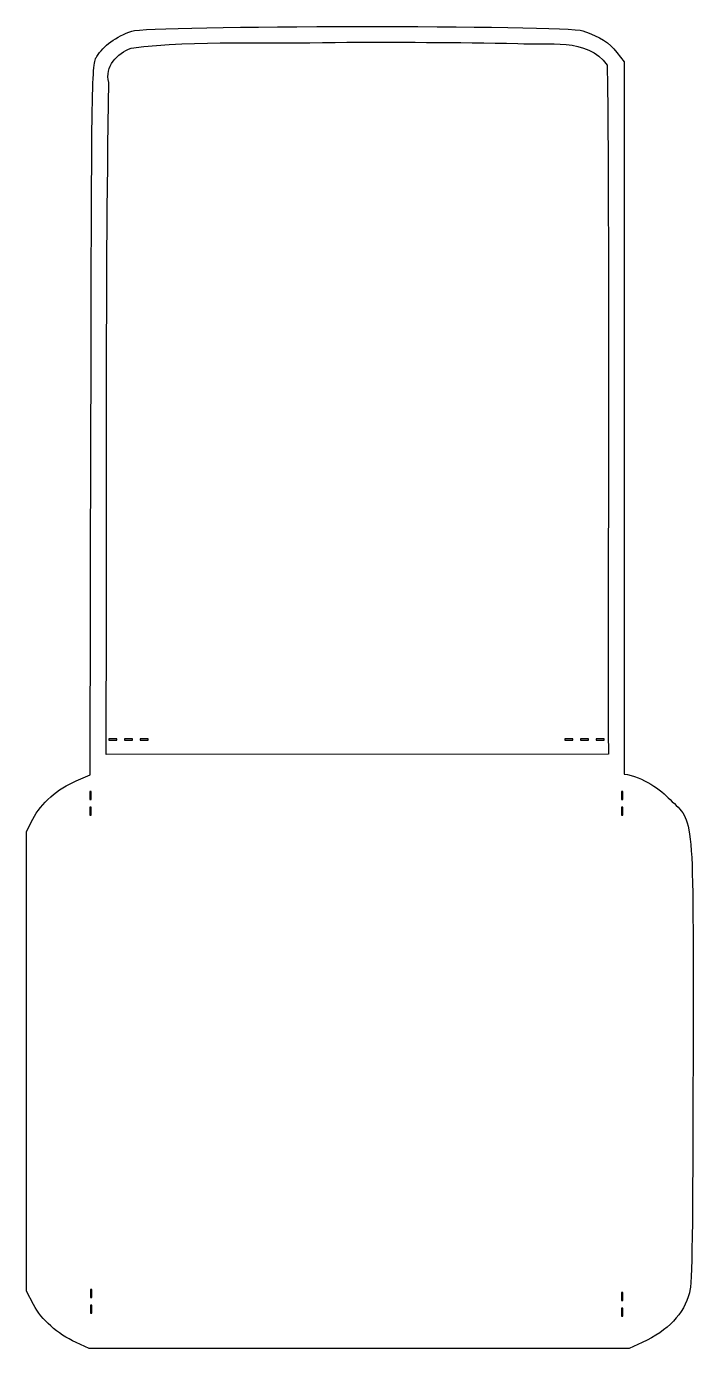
# Model space of a CAD drawing. Header units: centimetres. Extents: x -3.4 to 3.4, y -6.7 to 6.7.
import ezdxf

# ---------------------------------------------------------------- set-up
doc = ezdxf.new("R2010")
doc.units = ezdxf.units.CM
doc.header["$MEASUREMENT"] = 0
doc.layers.add('Layer 1', color=7, linetype='Continuous')

msp = doc.modelspace()

# ---------------------------------------------------------------- linework, layer by layer
at = {"layer": 'Layer 1', "color": 16, "lineweight": 25}
for points, knots in [([(-0.02439, 6.70345), (-1.12593, 6.70266), (-2.22762, 6.68665), (-2.31138, 6.65715), (-2.31138, 6.65715), (-2.46911, 6.6016), (-2.60325, 6.50475), (-2.66609, 6.40083), (-2.66609, 6.40083), (-2.71749, 6.31583), (-2.71868, 6.24827), (-2.72562, 2.71403), (-2.72562, 2.71403), (-2.72562, 2.71403), (-2.73223, -0.88678), (-2.73223, -0.88678), (-2.73223, -0.88678), (-2.73223, -0.88678), (-2.8761, -0.94631), (-2.8761, -0.94631), (-2.8761, -0.94631), (-3.06076, -1.02285), (-3.23214, -1.17513), (-3.31432, -1.33492), (-3.31432, -1.33492), (-3.31432, -1.33492), (-3.37964, -1.46143), (-3.37964, -1.46143), (-3.37964, -1.46143), (-3.37964, -1.46143), (-3.37964, -3.79142), (-3.37964, -3.79142), (-3.37964, -3.79142), (-3.37964, -3.79142), (-3.37964, -6.12141), (-3.37964, -6.12141), (-3.37964, -6.12141), (-3.37964, -6.12141), (-3.30771, -6.25784), (-3.30771, -6.25784), (-3.30771, -6.25784), (-3.22602, -6.41274), (-3.06869, -6.55285), (-2.87611, -6.64231), (-2.87611, -6.64231), (-2.87611, -6.64231), (-2.74465, -6.70349), (-2.74465, -6.70349), (-2.74465, -6.70349), (-2.74465, -6.70349), (2.73223, -6.70349), (2.73223, -6.70349), (2.73223, -6.70349), (2.73223, -6.70349), (2.86452, -6.64231), (2.86452, -6.64231), (2.86452, -6.64231), (3.126, -6.5209), (3.28584, -6.35281), (3.34325, -6.1396), (3.34325, -6.1396), (3.36874, -6.04492), (3.37744, -5.49243), (3.3788, -3.79142), (3.3788, -3.79142), (3.38086, -1.22346), (3.39436, -1.38039), (3.14646, -1.13566), (3.14646, -1.13566), (3.05272, -1.03884), (2.87357, -0.90517), (2.67931, -0.87686), (2.67931, -0.87686), (2.67931, -0.87686), (2.67931, 2.73388), (2.67931, 2.73388), (2.67931, 2.73388), (2.67931, 2.73388), (2.67931, 6.34462), (2.67931, 6.34462), (2.67931, 6.34462), (2.67931, 6.34462), (2.6049, 6.44136), (2.6049, 6.44136), (2.6049, 6.44136), (2.52796, 6.54232), (2.44397, 6.59617), (2.26177, 6.66046), (2.26177, 6.66046), (2.17854, 6.68982), (1.07715, 6.70424), (-0.02439, 6.70345)], [0, 0, 0, 0, 0.04166667, 0.04166667, 0.04166667, 0.04166667, 0.08333333, 0.08333333, 0.08333333, 0.08333333, 0.125, 0.125, 0.125, 0.125, 0.16666667, 0.16666667, 0.16666667, 0.16666667, 0.20833333, 0.20833333, 0.20833333, 0.20833333, 0.25, 0.25, 0.25, 0.25, 0.29166667, 0.29166667, 0.29166667, 0.29166667, 0.33333333, 0.33333333, 0.33333333, 0.33333333, 0.375, 0.375, 0.375, 0.375, 0.41666667, 0.41666667, 0.41666667, 0.41666667, 0.45833333, 0.45833333, 0.45833333, 0.45833333, 0.5, 0.5, 0.5, 0.5, 0.54166667, 0.54166667, 0.54166667, 0.54166667, 0.58333333, 0.58333333, 0.58333333, 0.58333333, 0.625, 0.625, 0.625, 0.625, 0.66666667, 0.66666667, 0.66666667, 0.66666667, 0.70833333, 0.70833333, 0.70833333, 0.70833333, 0.75, 0.75, 0.75, 0.75, 0.79166667, 0.79166667, 0.79166667, 0.79166667, 0.83333333, 0.83333333, 0.83333333, 0.83333333, 0.875, 0.875, 0.875, 0.875, 0.91666667, 0.91666667, 0.91666667, 0.91666667, 1, 1, 1, 1]), ([(-2.54372, -0.51967), (-2.54372, -0.51967), (-2.46434, -0.51967), (-2.46434, -0.51967), (-2.46434, -0.51967), (-2.46434, -0.51967), (-2.46434, -0.5329), (-2.46434, -0.5329), (-2.46434, -0.5329), (-2.46434, -0.5329), (-2.54372, -0.5329), (-2.54372, -0.5329), (-2.54372, -0.5329), (-2.54372, -0.5329), (-2.54372, -0.51967), (-2.54372, -0.51967)], [0, 0, 0, 0, 0.2, 0.2, 0.2, 0.2, 0.4, 0.4, 0.4, 0.4, 0.6, 0.6, 0.6, 0.6, 1, 1, 1, 1]), ([(-2.3056, -0.51885), (-2.3056, -0.51885), (-2.3056, -0.53208), (-2.3056, -0.53208), (-2.3056, -0.53208), (-2.3056, -0.53208), (-2.38498, -0.53291), (-2.38498, -0.53291), (-2.38498, -0.53291), (-2.38498, -0.53291), (-2.38498, -0.51968), (-2.38498, -0.51968), (-2.38498, -0.51968), (-2.38498, -0.51968), (-2.3056, -0.51885), (-2.3056, -0.51885)], [0, 0, 0, 0, 0.2, 0.2, 0.2, 0.2, 0.4, 0.4, 0.4, 0.4, 0.6, 0.6, 0.6, 0.6, 1, 1, 1, 1]), ([(-2.22622, -0.51885), (-2.22622, -0.51885), (-2.14684, -0.51885), (-2.14684, -0.51885), (-2.14684, -0.51885), (-2.14684, -0.51885), (-2.14684, -0.53208), (-2.14684, -0.53208), (-2.14684, -0.53208), (-2.14684, -0.53208), (-2.22622, -0.53208), (-2.22622, -0.53208), (-2.22622, -0.53208), (-2.22622, -0.53208), (-2.22622, -0.51885), (-2.22622, -0.51885)], [0, 0, 0, 0, 0.2, 0.2, 0.2, 0.2, 0.4, 0.4, 0.4, 0.4, 0.6, 0.6, 0.6, 0.6, 1, 1, 1, 1]), ([(2.07987, -0.51885), (2.07987, -0.51885), (2.15925, -0.51885), (2.15925, -0.51885), (2.15925, -0.51885), (2.15925, -0.51885), (2.15925, -0.53208), (2.15925, -0.53208), (2.15925, -0.53208), (2.15925, -0.53208), (2.07987, -0.53208), (2.07987, -0.53208), (2.07987, -0.53208), (2.07987, -0.53208), (2.07987, -0.51885), (2.07987, -0.51885)], [0, 0, 0, 0, 0.2, 0.2, 0.2, 0.2, 0.4, 0.4, 0.4, 0.4, 0.6, 0.6, 0.6, 0.6, 1, 1, 1, 1]), ([(2.23862, -0.51885), (2.23862, -0.51885), (2.318, -0.51968), (2.318, -0.51968), (2.318, -0.51968), (2.318, -0.51968), (2.318, -0.53291), (2.318, -0.53291), (2.318, -0.53291), (2.318, -0.53291), (2.23862, -0.53208), (2.23862, -0.53208), (2.23862, -0.53208), (2.23862, -0.53208), (2.23862, -0.51885), (2.23862, -0.51885)], [0, 0, 0, 0, 0.2, 0.2, 0.2, 0.2, 0.4, 0.4, 0.4, 0.4, 0.6, 0.6, 0.6, 0.6, 1, 1, 1, 1]), ([(2.39737, -0.51967), (2.39737, -0.51967), (2.47675, -0.51967), (2.47675, -0.51967), (2.47675, -0.51967), (2.47675, -0.51967), (2.47675, -0.5329), (2.47675, -0.5329), (2.47675, -0.5329), (2.47675, -0.5329), (2.39737, -0.5329), (2.39737, -0.5329), (2.39737, -0.5329), (2.39737, -0.5329), (2.39737, -0.51967), (2.39737, -0.51967)], [0, 0, 0, 0, 0.2, 0.2, 0.2, 0.2, 0.4, 0.4, 0.4, 0.4, 0.6, 0.6, 0.6, 0.6, 1, 1, 1, 1]), ([(-2.73555, -1.05545), (-2.73555, -1.05545), (-2.72232, -1.05545), (-2.72232, -1.05545), (-2.72232, -1.05545), (-2.72232, -1.05545), (-2.72232, -1.13483), (-2.72232, -1.13483), (-2.72232, -1.13483), (-2.72232, -1.13483), (-2.73555, -1.13483), (-2.73555, -1.13483), (-2.73555, -1.13483), (-2.73555, -1.13483), (-2.73555, -1.05545), (-2.73555, -1.05545)], [0, 0, 0, 0, 0.2, 0.2, 0.2, 0.2, 0.4, 0.4, 0.4, 0.4, 0.6, 0.6, 0.6, 0.6, 1, 1, 1, 1]), ([(2.65534, -1.05545), (2.65534, -1.05545), (2.66857, -1.05545), (2.66857, -1.05545), (2.66857, -1.05545), (2.66857, -1.05545), (2.66857, -1.13483), (2.66857, -1.13483), (2.66857, -1.13483), (2.66857, -1.13483), (2.65534, -1.13483), (2.65534, -1.13483), (2.65534, -1.13483), (2.65534, -1.13483), (2.65534, -1.05545), (2.65534, -1.05545)], [0, 0, 0, 0, 0.2, 0.2, 0.2, 0.2, 0.4, 0.4, 0.4, 0.4, 0.6, 0.6, 0.6, 0.6, 1, 1, 1, 1]), ([(-2.73555, -1.2142), (-2.73555, -1.2142), (-2.72232, -1.2142), (-2.72232, -1.2142), (-2.72232, -1.2142), (-2.72232, -1.2142), (-2.72232, -1.29358), (-2.72232, -1.29358), (-2.72232, -1.29358), (-2.72232, -1.29358), (-2.73555, -1.29358), (-2.73555, -1.29358), (-2.73555, -1.29358), (-2.73555, -1.29358), (-2.73555, -1.2142), (-2.73555, -1.2142)], [0, 0, 0, 0, 0.2, 0.2, 0.2, 0.2, 0.4, 0.4, 0.4, 0.4, 0.6, 0.6, 0.6, 0.6, 1, 1, 1, 1]), ([(2.65534, -1.2142), (2.65534, -1.2142), (2.66857, -1.2142), (2.66857, -1.2142), (2.66857, -1.2142), (2.66857, -1.2142), (2.66857, -1.29358), (2.66857, -1.29358), (2.66857, -1.29358), (2.66857, -1.29358), (2.65534, -1.29358), (2.65534, -1.29358), (2.65534, -1.29358), (2.65534, -1.29358), (2.65534, -1.2142), (2.65534, -1.2142)], [0, 0, 0, 0, 0.2, 0.2, 0.2, 0.2, 0.4, 0.4, 0.4, 0.4, 0.6, 0.6, 0.6, 0.6, 1, 1, 1, 1]), ([(-2.73141, -6.10569), (-2.73141, -6.10569), (-2.71818, -6.10569), (-2.71818, -6.10569), (-2.71818, -6.10569), (-2.71818, -6.10569), (-2.71818, -6.18507), (-2.71818, -6.18507), (-2.71818, -6.18507), (-2.71818, -6.18507), (-2.73141, -6.18507), (-2.73141, -6.18507), (-2.73141, -6.18507), (-2.73141, -6.18507), (-2.73141, -6.10569), (-2.73141, -6.10569)], [0, 0, 0, 0, 0.2, 0.2, 0.2, 0.2, 0.4, 0.4, 0.4, 0.4, 0.6, 0.6, 0.6, 0.6, 1, 1, 1, 1]), ([(2.65534, -6.13546), (2.65534, -6.13546), (2.66857, -6.13546), (2.66857, -6.13546), (2.66857, -6.13546), (2.66857, -6.13546), (2.66857, -6.21484), (2.66857, -6.21484), (2.66857, -6.21484), (2.66857, -6.21484), (2.65534, -6.21484), (2.65534, -6.21484), (2.65534, -6.21484), (2.65534, -6.21484), (2.65534, -6.13546), (2.65534, -6.13546)], [0, 0, 0, 0, 0.2, 0.2, 0.2, 0.2, 0.4, 0.4, 0.4, 0.4, 0.6, 0.6, 0.6, 0.6, 1, 1, 1, 1]), ([(-2.73141, -6.26444), (-2.73141, -6.26444), (-2.71818, -6.26444), (-2.71818, -6.26444), (-2.71818, -6.26444), (-2.71818, -6.26444), (-2.71818, -6.34382), (-2.71818, -6.34382), (-2.71818, -6.34382), (-2.71818, -6.34382), (-2.73141, -6.34382), (-2.73141, -6.34382), (-2.73141, -6.34382), (-2.73141, -6.34382), (-2.73141, -6.26444), (-2.73141, -6.26444)], [0, 0, 0, 0, 0.2, 0.2, 0.2, 0.2, 0.4, 0.4, 0.4, 0.4, 0.6, 0.6, 0.6, 0.6, 1, 1, 1, 1]), ([(2.65534, -6.29421), (2.65534, -6.29421), (2.66857, -6.29421), (2.66857, -6.29421), (2.66857, -6.29421), (2.66857, -6.29421), (2.66857, -6.37359), (2.66857, -6.37359), (2.66857, -6.37359), (2.66857, -6.37359), (2.65534, -6.37359), (2.65534, -6.37359), (2.65534, -6.37359), (2.65534, -6.37359), (2.65534, -6.29421), (2.65534, -6.29421)], [0, 0, 0, 0, 0.2, 0.2, 0.2, 0.2, 0.4, 0.4, 0.4, 0.4, 0.6, 0.6, 0.6, 0.6, 1, 1, 1, 1])]:
    msp.add_open_spline(points, degree=3, knots=knots, dxfattribs=at)
at = {"layer": 'Layer 1', "color": 31, "lineweight": 25}
msp.add_open_spline([(-0.24846, 6.54305), (-0.93784, 6.52482), (-1.63436, 6.57068), (-2.31882, 6.48517), (-2.31882, 6.48517), (-2.46027, 6.43322), (-2.58787, 6.29528), (-2.54494, 6.13543), (-2.54494, 6.13543), (-2.58092, 3.86421), (-2.56233, 1.59267), (-2.57193, -0.67871), (-2.57193, -0.67871), (-2.57193, -0.67871), (2.52031, -0.67594), (2.52031, -0.67594), (2.52031, -0.67594), (2.51412, 1.6529), (2.53416, 3.98647), (2.50983, 6.31237), (2.50983, 6.31237), (2.30309, 6.59657), (1.90836, 6.51177), (1.60366, 6.53216), (1.60366, 6.53216), (0.98638, 6.54468), (0.36893, 6.54487), (-0.24845, 6.54305), (-0.24845, 6.54305), (-0.24845, 6.54305), (-0.24846, 6.54305), (-0.24846, 6.54305)], degree=3, knots=[0, 0, 0, 0, 0.11111111, 0.11111111, 0.11111111, 0.11111111, 0.22222222, 0.22222222, 0.22222222, 0.22222222, 0.33333333, 0.33333333, 0.33333333, 0.33333333, 0.44444444, 0.44444444, 0.44444444, 0.44444444, 0.55555556, 0.55555556, 0.55555556, 0.55555556, 0.66666667, 0.66666667, 0.66666667, 0.66666667, 0.77777778, 0.77777778, 0.77777778, 0.77777778, 1, 1, 1, 1], dxfattribs=at)

doc.saveas('drawing.dxf')
